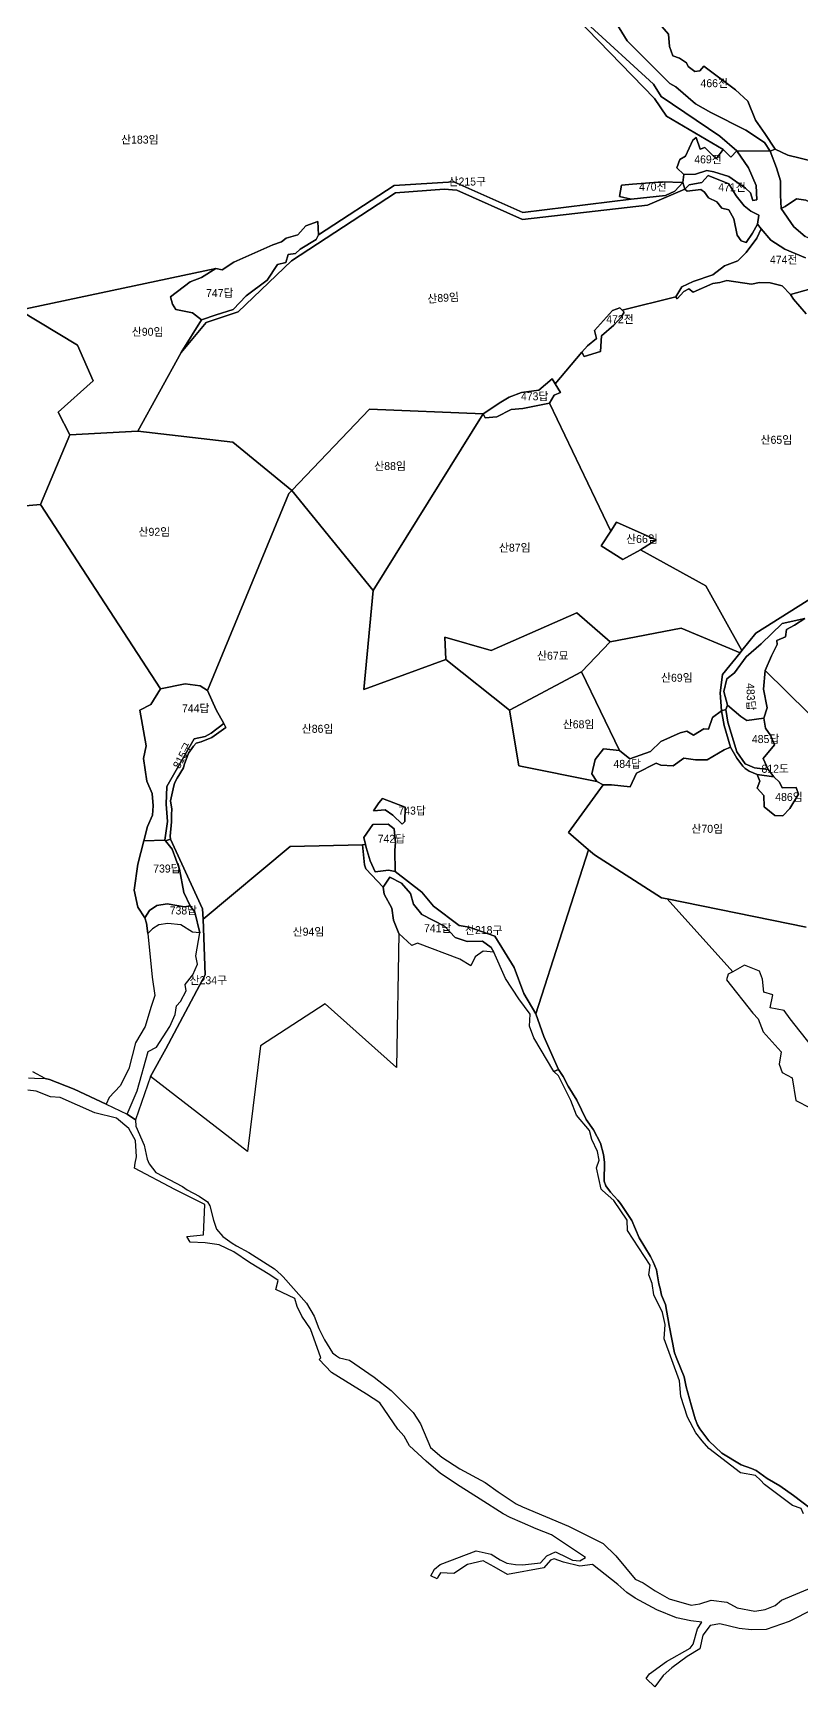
# Model space of a CAD drawing. Header units: metres. Extents: x 245462 to 249549, y 373212 to 377851.
# Drawn here: x 248250 to 248731, y 373755 to 374788 of the extents above; entities that cross this region are included whole.
import ezdxf

# ---------------------------------------------------------------- set-up
doc = ezdxf.new("R2010")
doc.units = ezdxf.units.M
doc.layers.add('00_지번', color=6, linetype='Continuous')
doc.layers.add('00_지적', color=6, linetype='Continuous')
doc.styles.get("Standard").update_dxf_attribs({"font": ''})
doc.styles.get('Standard').set_extended_font_data('Gulim')

msp = doc.modelspace()

# ---------------------------------------------------------------- linework, layer by layer
at = {"layer": '00_지적', "linetype": 'Continuous'}
for points in [[(248575.9, 374812.5), (248638.8, 374747.5), (248646.3, 374736.4), (248681.6, 374715.6), (248677.2, 374709.9), (248670.3, 374717), (248667.2, 374715.8), (248664.7, 374723.1), (248662.7, 374721.5), (248658.2, 374711.6), (248654.6, 374709.4), (248652.7, 374704.2), (248657.1, 374700), (248656.5, 374695.1), (248643.8, 374695.4), (248624.9, 374694.1), (248618.2, 374693.4), (248616.9, 374686.2), (248624.2, 374684.7), (248556.4, 374676.4), (248513.4, 374695.5), (248476, 374693.1), (248428.7, 374662.3), (248428.4, 374670.6), (248420.8, 374667.9), (248415.8, 374662.3), (248408.5, 374660.3), (248405.7, 374657.9), (248400.2, 374656), (248375.9, 374645.3), (248368.5, 374640.4), (248364.6, 374641.2), (248241.9, 374615.3)], [(248596.3, 374794.8), (248638.1, 374756.5), (248643, 374748.7), (248679.5, 374723.9), (248690.2, 374714.8), (248686.4, 374710.9), (248681.6, 374715.6), (248646.3, 374736.4), (248638.8, 374747.5), (248575.9, 374812.5)], [(248613.4, 374797.1), (248621.6, 374783.6), (248648.3, 374757), (248652.1, 374754.8), (248664.4, 374744.1), (248674, 374738.7), (248695.9, 374727.7), (248707.4, 374720), (248711, 374714.7), (248690.2, 374714.8), (248679.5, 374723.9), (248643, 374748.7), (248638.1, 374756.5), (248596.3, 374794.8)], [(248714.2, 374715.9), (248711, 374714.7), (248707.4, 374720), (248695.9, 374727.7), (248674, 374738.7), (248664.4, 374744.1), (248652.1, 374754.8), (248648.3, 374757), (248621.6, 374783.6), (248613.4, 374797.1)], [(248807.2, 374796.2), (248863.9, 374759.1), (248761.6, 374711.5), (248754.5, 374709.4), (248738.4, 374708.1), (248722, 374712.2), (248714.2, 374715.9), (248707.7, 374725.6), (248701.9, 374733.9), (248697, 374745.8), (248689.3, 374753), (248669.6, 374767.7), (248667, 374764.8), (248664, 374764.4), (248659.8, 374767.6), (248658.8, 374769.8), (248654.4, 374772.8), (248650.3, 374774.1), (248648.2, 374780.1), (248647.4, 374787.8), (248640.7, 374795.7)], [(248640.7, 374795.7), (248647.4, 374787.8), (248648.2, 374780.1), (248650.3, 374774.1), (248654.4, 374772.8), (248658.8, 374769.8), (248659.8, 374767.6), (248664, 374764.4), (248667, 374764.8), (248669.6, 374767.7), (248689.3, 374753), (248697, 374745.8), (248701.9, 374733.9), (248707.7, 374725.6), (248714.2, 374715.9)], [(248681.6, 374715.6), (248686.4, 374710.9), (248690.2, 374714.8), (248697.4, 374704.2), (248702.2, 374693.2), (248702.7, 374684.2), (248700.2, 374683.8), (248698.7, 374688.5), (248695.6, 374691.6), (248685.2, 374698.8), (248675.8, 374701.8), (248671.5, 374702.5), (248664.3, 374700.2), (248657.1, 374700), (248652.7, 374704.2), (248654.6, 374709.4), (248658.2, 374711.6), (248662.7, 374721.5), (248664.7, 374723.1), (248667.2, 374715.8), (248670.3, 374717), (248677.2, 374709.9), (248681.6, 374715.6)], [(248733.2, 374647.9), (248720.2, 374653.4), (248711.4, 374659.1), (248705.5, 374666), (248703.2, 374669), (248703.9, 374674.7), (248698.9, 374677.2), (248694.8, 374680.5), (248689.7, 374686.7), (248685.2, 374694.2), (248672.2, 374699.4), (248668.4, 374695.1), (248660.4, 374693.5), (248657.8, 374690.9), (248656.5, 374695.1), (248657.1, 374700), (248664.3, 374700.2), (248671.5, 374702.5), (248675.8, 374701.8), (248685.2, 374698.8), (248695.6, 374691.6), (248698.7, 374688.5), (248700.2, 374683.8), (248702.7, 374684.2), (248702.2, 374693.2), (248697.4, 374704.2), (248690.2, 374714.8), (248711, 374714.7)], [(248711, 374714.7), (248714.2, 374715.9), (248722, 374712.2), (248738.4, 374708.1), (248754.5, 374709.4), (248761.6, 374711.5), (248763.3, 374708.5), (248762.3, 374704.2), (248754.6, 374696.2), (248750.5, 374684.3), (248752.3, 374675.4), (248733.4, 374684.1), (248727.4, 374684.8), (248720.4, 374680), (248717.8, 374678.9), (248717.5, 374687.1), (248717.5, 374696), (248715, 374704.3), (248711, 374714.7)], [(248711, 374714.7), (248715, 374704.3), (248717.5, 374696), (248717.5, 374687.1), (248717.8, 374678.9), (248725.8, 374667.3), (248732.9, 374661.4)], [(248656.5, 374695.1), (248657.8, 374690.9), (248634.4, 374680.9), (248556.2, 374671.9), (248515.2, 374690.2), (248507.4, 374690.9), (248476.9, 374688.6), (248412, 374646), (248378.6, 374614.2), (248358.6, 374607.5), (248342.9, 374588.8), (248355.7, 374609.2), (248364.9, 374612.4), (248375.4, 374615.6), (248383.6, 374624.2), (248396.8, 374634), (248403.2, 374643.7), (248408.3, 374645), (248409.9, 374650.1), (248414.4, 374650.7), (248417.3, 374653.4), (248427.4, 374659.4), (248428.7, 374662.3), (248476, 374693.1), (248513.4, 374695.5), (248556.4, 374676.4), (248624.2, 374684.7), (248645.6, 374687), (248651.5, 374689.7), (248656.5, 374695.1)], [(248656.5, 374695.1), (248651.5, 374689.7), (248645.6, 374687), (248624.2, 374684.7), (248616.9, 374686.2), (248618.2, 374693.4), (248624.9, 374694.1), (248643.8, 374695.4), (248656.5, 374695.1)], [(248657.8, 374690.9), (248660.4, 374693.5), (248668.4, 374695.1), (248672.2, 374699.4), (248685.2, 374694.2), (248689.7, 374686.7), (248694.8, 374680.5), (248698.9, 374677.2), (248703.9, 374674.7), (248703.2, 374669), (248699.9, 374663.3), (248696, 374657.5), (248693, 374658.6), (248690.5, 374662.1), (248688.3, 374672.4), (248685.2, 374677.9), (248680.8, 374679.1), (248677.6, 374682.9), (248672.4, 374685.5), (248669.9, 374689.1), (248667.8, 374690.6), (248659.2, 374689.7), (248657.8, 374690.9)], [(248703.2, 374669), (248705.5, 374666), (248702.7, 374660.2), (248696.1, 374651.3), (248690.9, 374646.1), (248682.5, 374643), (248675.3, 374637.4), (248663, 374633.2), (248655.8, 374629.9), (248652, 374623.6), (248618.5, 374615.2), (248617, 374616.8), (248612.6, 374615), (248601.2, 374602.6), (248602.4, 374597.5), (248596.8, 374592.9), (248593.3, 374589.1), (248576.7, 374569.3), (248574.8, 374572.4), (248566.5, 374565.2), (248555.7, 374563.9), (248548, 374560.8), (248542.8, 374557.7), (248531.6, 374550.4), (248460.7, 374553.4), (248412.2, 374502.6), (248375.2, 374532.8), (248315.8, 374539.7), (248342.9, 374588.8), (248358.6, 374607.5), (248378.6, 374614.2), (248412, 374646), (248476.9, 374688.6), (248507.4, 374690.9), (248515.2, 374690.2), (248556.2, 374671.9), (248634.4, 374680.9), (248657.8, 374690.9), (248659.2, 374689.7), (248667.8, 374690.6), (248669.9, 374689.1), (248672.4, 374685.5), (248677.6, 374682.9), (248680.8, 374679.1), (248685.2, 374677.9), (248688.3, 374672.4), (248690.5, 374662.1), (248693, 374658.6), (248696, 374657.5), (248699.9, 374663.3), (248703.2, 374669)], [(248752.3, 374675.4), (248751.6, 374662.1), (248750.7, 374656), (248742.4, 374656.9), (248732.9, 374661.4), (248725.8, 374667.3), (248717.8, 374678.9), (248720.4, 374680), (248727.4, 374684.8), (248733.4, 374684.1), (248752.3, 374675.4)], [(248428.7, 374662.3), (248427.4, 374659.4), (248417.3, 374653.4), (248414.4, 374650.7), (248409.9, 374650.1), (248408.3, 374645), (248403.2, 374643.7), (248396.8, 374634), (248383.6, 374624.2), (248375.4, 374615.6), (248364.9, 374612.4), (248355.7, 374609.2), (248350, 374613.6), (248339.7, 374615.6), (248337.6, 374619), (248336.3, 374623.6), (248348.6, 374632.9), (248355.7, 374635.7), (248364.6, 374641.2), (248368.5, 374640.4), (248375.9, 374645.3), (248400.2, 374656), (248405.7, 374657.9), (248408.5, 374660.3), (248415.8, 374662.3), (248420.8, 374667.9), (248428.4, 374670.6), (248428.7, 374662.3)], [(248736.4, 374628.7), (248723.7, 374625.1), (248718.5, 374630.5), (248711.1, 374632.4), (248704.3, 374632.5), (248699.4, 374631.5), (248684, 374633.8), (248679.5, 374632.5), (248675.3, 374631.9), (248662.9, 374626.6), (248660.1, 374628.5), (248657.1, 374627), (248653, 374622.3), (248652, 374623.6), (248655.8, 374629.9), (248663, 374633.2), (248675.3, 374637.4), (248682.5, 374643), (248690.9, 374646.1), (248696.1, 374651.3), (248702.7, 374660.2), (248705.5, 374666)], [(248705.5, 374666), (248711.4, 374659.1), (248720.2, 374653.4), (248733.2, 374647.9)], [(248364.6, 374641.2), (248355.7, 374635.7), (248348.6, 374632.9), (248336.3, 374623.6), (248337.6, 374619), (248339.7, 374615.6), (248350, 374613.6), (248355.7, 374609.2), (248342.9, 374588.8), (248315.8, 374539.7), (248273.4, 374537.4), (248266, 374551.5), (248287.9, 374571.1), (248278.1, 374593.3), (248241.9, 374615.3), (248364.6, 374641.2)], [(248652, 374623.6), (248653, 374622.3), (248657.1, 374627), (248660.1, 374628.5), (248662.9, 374626.6), (248675.3, 374631.9), (248679.5, 374632.5), (248684, 374633.8), (248699.4, 374631.5), (248704.3, 374632.5), (248711.1, 374632.4), (248718.5, 374630.5), (248723.7, 374625.1), (248725.7, 374622.1), (248733.5, 374612.9)], [(248770.2, 374456.3), (248702.1, 374413.4), (248693.3, 374402.6), (248670.8, 374442.9), (248629.9, 374465.6), (248639.8, 374471.7), (248614.9, 374482.8), (248611.5, 374477.2), (248573.2, 374557.1), (248576, 374562.1), (248580, 374563.8), (248576.7, 374569.3), (248593.3, 374589.1), (248594.7, 374586.4), (248605, 374589.4), (248605.6, 374599.2), (248613.3, 374605.9), (248618, 374610.9), (248619.7, 374614), (248618.5, 374615.2), (248652, 374623.6)], [(248733.5, 374612.9), (248725.7, 374622.1), (248723.7, 374625.1), (248736.4, 374628.7)], [(248241.9, 374615.3), (248278.1, 374593.3), (248287.9, 374571.1), (248266, 374551.5), (248273.4, 374537.4), (248255, 374493.9), (248147.7, 374484.4), (248144.6, 374494), (248132.2, 374550.2), (248241.9, 374615.3)], [(248593.3, 374589.1), (248596.8, 374592.9), (248602.4, 374597.5), (248601.2, 374602.6), (248612.6, 374615), (248617, 374616.8), (248618.5, 374615.2), (248619.7, 374614), (248618, 374610.9), (248613.3, 374605.9), (248605.6, 374599.2), (248605, 374589.4), (248594.7, 374586.4), (248593.3, 374589.1)], [(248576.7, 374569.3), (248580, 374563.8), (248576, 374562.1), (248573.2, 374557.1), (248556.4, 374553.9), (248549.2, 374553.1), (248540.2, 374548.7), (248532.9, 374547.9), (248531.6, 374550.4), (248542.8, 374557.7), (248548, 374560.8), (248555.7, 374563.9), (248566.5, 374565.2), (248574.8, 374572.4), (248576.7, 374569.3)], [(248531.6, 374550.4), (248462.9, 374440.1), (248412.2, 374502.6), (248460.7, 374553.4), (248531.6, 374550.4)], [(248573.2, 374557.1), (248611.5, 374477.2), (248605.4, 374467.9), (248618.9, 374459.4), (248629.9, 374465.6), (248670.8, 374442.9), (248693.3, 374402.6), (248692.2, 374401.2), (248655.4, 374416.5), (248611, 374408.1), (248590.3, 374426.2), (248536.7, 374402.6), (248507.7, 374410.9), (248508.3, 374396.9), (248457.2, 374378.3), (248462.9, 374440.1), (248531.6, 374550.4), (248532.9, 374547.9), (248540.2, 374548.7), (248549.2, 374553.1), (248556.4, 374553.9), (248573.2, 374557.1)], [(248273.4, 374537.4), (248315.8, 374539.7), (248375.2, 374532.8), (248412.2, 374502.6), (248410.2, 374500.6), (248359.4, 374377.5), (248354.9, 374380.5), (248345.4, 374381.7), (248330.1, 374378.6), (248255, 374493.9), (248273.4, 374537.4)], [(248412.2, 374502.6), (248462.9, 374440.1), (248457.2, 374378.3), (248508.3, 374396.9), (248548.2, 374365.4), (248553.9, 374330.6), (248602.8, 374320.8), (248606.6, 374318.6), (248585.1, 374288.9), (248597.5, 374278), (248564.5, 374175.5), (248557.1, 374188.3), (248551.1, 374204.5), (248538.9, 374224), (248522.9, 374229.8), (248516.7, 374230.7), (248500.7, 374242.8), (248493.4, 374251.6), (248476.6, 374264.5), (248476.4, 374277.9), (248476.9, 374282.7), (248476, 374291.1), (248472.4, 374294.1), (248462.8, 374293.8), (248457.2, 374285.8), (248458.2, 374281.3), (248456.2, 374281.2), (248411.1, 374280.2), (248356.7, 374234.6), (248356.2, 374241.2), (248336.2, 374284.6), (248336.1, 374286.5), (248337, 374295.5), (248336.9, 374300.2), (248337.1, 374303.5), (248336.2, 374308.7), (248337.9, 374316.1), (248338.8, 374319.7), (248340.4, 374322.8), (248344.4, 374329.2), (248344.8, 374331.1), (248347.6, 374338.4), (248350.7, 374342.9), (248352.4, 374344.7), (248355.4, 374345.6), (248362.1, 374348.2), (248370.8, 374354.4), (248369.6, 374356.9), (248364.8, 374365.5), (248359.4, 374377.5), (248410.2, 374500.6), (248412.2, 374502.6)], [(248147.7, 374484.4), (248255, 374493.9), (248330.1, 374378.6), (248324, 374368.8), (248317.2, 374365.4), (248321.1, 374343), (248319.4, 374335), (248321.6, 374320.9), (248324.8, 374313.3), (248325.4, 374305.6), (248325.1, 374299.7), (248321.9, 374292.6), (248319.7, 374283.6), (248315.8, 374269), (248313.5, 374252.9), (248315.8, 374242.2), (248320.3, 374235.6), (248321.2, 374232.1), (248322.2, 374225.8), (248324.9, 374198.5), (248326.4, 374187.1), (248324.1, 374179.4), (248320.5, 374167.6), (248314.4, 374157.4), (248310.2, 374141.2), (248304.9, 374130.5), (248298, 374123.3), (248296, 374119.1), (248276.1, 374128.4), (248260.6, 374134.5), (248258, 374135.1), (248250.2, 374139.2)], [(248611.5, 374477.2), (248614.9, 374482.8), (248639.8, 374471.7), (248629.9, 374465.6), (248618.9, 374459.4), (248605.4, 374467.9), (248611.5, 374477.2)], [(248732.7, 374422.6), (248718.6, 374419.5), (248705.3, 374406.8), (248696, 374398.7), (248688.7, 374388.7), (248684, 374384.8), (248682, 374377), (248684.4, 374368.4), (248683.4, 374365.8), (248680.6, 374364.9), (248679.8, 374376.2), (248681.2, 374387.5), (248692.2, 374401.2), (248693.3, 374402.6), (248702.1, 374413.4), (248770.2, 374456.3)], [(248508.3, 374396.9), (248507.7, 374410.9), (248536.7, 374402.6), (248590.3, 374426.2), (248611, 374408.1), (248593.2, 374389.3), (248548.2, 374365.4), (248508.3, 374396.9)], [(248692.2, 374401.2), (248681.2, 374387.5), (248679.8, 374376.2), (248680.6, 374364.9), (248675, 374360.7), (248672.5, 374353.5), (248669.6, 374353.6), (248663.1, 374349.6), (248659, 374352.1), (248654.7, 374351.1), (248642.7, 374345.8), (248636.3, 374339.5), (248623.4, 374334.8), (248616.9, 374340), (248593.2, 374389.3), (248611, 374408.1), (248655.4, 374416.5), (248692.2, 374401.2)], [(248707.8, 374390), (248706.8, 374378.5), (248709.2, 374366.7), (248707, 374360.3), (248696.4, 374358.8), (248692.7, 374361.3), (248684.4, 374368.4), (248682, 374377), (248684, 374384.8), (248688.7, 374388.7), (248696, 374398.7), (248705.3, 374406.8), (248718.6, 374419.5), (248732.7, 374422.6), (248726.2, 374418.5), (248721.3, 374415.8), (248720.6, 374411.2), (248715.2, 374408.9), (248715.4, 374406.3), (248711.8, 374399.3), (248707.8, 374390)], [(248761.9, 374336.9), (248707.8, 374390), (248711.8, 374399.3), (248715.4, 374406.3), (248715.2, 374408.9), (248720.6, 374411.2), (248721.3, 374415.8), (248726.2, 374418.5), (248732.7, 374422.6)], [(248593.2, 374389.3), (248616.9, 374340), (248606.8, 374341.1), (248601.6, 374334.4), (248599.6, 374325.5), (248602.8, 374320.8), (248553.9, 374330.6), (248548.2, 374365.4), (248593.2, 374389.3)], [(248707, 374360.3), (248709.2, 374366.7), (248706.8, 374378.5), (248707.8, 374390), (248761.9, 374336.9)], [(248359.4, 374377.5), (248364.8, 374365.5), (248369.6, 374356.9), (248361.8, 374350.9), (248358, 374348.9), (248351.1, 374347.4), (248340.6, 374329.3), (248334.1, 374317.5), (248333.5, 374306.6), (248334.4, 374295.7), (248332.7, 374284.1), (248319.7, 374283.6), (248321.9, 374292.6), (248325.1, 374299.7), (248325.4, 374305.6), (248324.8, 374313.3), (248321.6, 374320.9), (248319.4, 374335), (248321.1, 374343), (248317.2, 374365.4), (248324, 374368.8), (248330.1, 374378.6), (248345.4, 374381.7), (248354.9, 374380.5), (248359.4, 374377.5)], [(248680.6, 374364.9), (248682.3, 374355.7), (248686.2, 374342.1), (248682.3, 374340.6), (248671.7, 374334.3), (248664.4, 374334.2), (248657.1, 374335.4), (248650.5, 374330.5), (248642.6, 374331), (248639.8, 374332.1), (248627.5, 374325.9), (248623.6, 374317.4), (248611.9, 374318.7), (248606.6, 374318.6), (248602.8, 374320.8), (248599.6, 374325.5), (248601.6, 374334.4), (248606.8, 374341.1), (248616.9, 374340), (248623.4, 374334.8), (248636.3, 374339.5), (248642.7, 374345.8), (248654.7, 374351.1), (248659, 374352.1), (248663.1, 374349.6), (248669.6, 374353.6), (248672.5, 374353.5), (248675, 374360.7), (248680.6, 374364.9)], [(248680.6, 374364.9), (248683.4, 374365.8), (248684.5, 374357.8), (248690.2, 374339.3), (248695.4, 374331.7), (248701.2, 374329.2), (248709.8, 374328.3), (248713.4, 374323.7), (248702.9, 374325.1), (248697.8, 374327.2), (248695.5, 374328.8), (248694, 374330.3), (248690.2, 374335.4), (248686.2, 374342.1), (248682.3, 374355.7), (248680.6, 374364.9)], [(248684.4, 374368.4), (248692.7, 374361.3), (248696.4, 374358.8), (248707, 374360.3), (248708.2, 374354), (248711.4, 374349.3), (248713.8, 374343.6), (248706.6, 374335), (248709.8, 374328.3), (248701.2, 374329.2), (248695.4, 374331.7), (248690.2, 374339.3), (248684.5, 374357.8), (248683.4, 374365.8), (248684.4, 374368.4)], [(248369.6, 374356.9), (248370.8, 374354.4), (248362.1, 374348.2), (248355.4, 374345.6), (248352.4, 374344.7), (248350.7, 374342.9), (248347.6, 374338.4), (248344.8, 374331.1), (248344.4, 374329.2), (248340.4, 374322.8), (248338.8, 374319.7), (248337.9, 374316.1), (248336.2, 374308.7), (248337.1, 374303.5), (248336.9, 374300.2), (248337, 374295.5), (248336.1, 374286.5), (248336.2, 374284.6), (248333.1, 374283.6), (248332.7, 374284.1), (248334.4, 374295.7), (248333.5, 374306.6), (248334.1, 374317.5), (248340.6, 374329.3), (248351.1, 374347.4), (248358, 374348.9), (248361.8, 374350.9), (248369.6, 374356.9)], [(248733.6, 374229.8), (248646.6, 374247.4), (248643.1, 374248.1), (248601.2, 374274.8), (248597.5, 374278), (248585.1, 374288.9), (248606.6, 374318.6), (248611.9, 374318.7), (248623.6, 374317.4), (248627.5, 374325.9), (248639.8, 374332.1), (248642.6, 374331), (248650.5, 374330.5), (248657.1, 374335.4), (248664.4, 374334.2), (248671.7, 374334.3), (248682.3, 374340.6), (248686.2, 374342.1), (248690.2, 374335.4), (248694, 374330.3), (248695.5, 374328.8), (248697.8, 374327.2), (248702.9, 374325.1), (248704.6, 374321), (248702.9, 374316.6), (248707.1, 374311.9), (248707.3, 374304.8), (248713.9, 374299.5), (248719, 374299.2), (248723.3, 374303.9), (248728.8, 374312.8), (248727.2, 374316.9), (248718.5, 374316.8), (248716.8, 374320.3), (248713.4, 374323.7), (248709.8, 374328.3), (248706.6, 374335), (248713.8, 374343.6), (248711.4, 374349.3), (248708.2, 374354), (248707, 374360.3)], [(248702.9, 374325.1), (248713.4, 374323.7), (248716.8, 374320.3), (248718.5, 374316.8), (248727.2, 374316.9), (248728.8, 374312.8), (248723.3, 374303.9), (248719, 374299.2), (248713.9, 374299.5), (248707.3, 374304.8), (248707.1, 374311.9), (248702.9, 374316.6), (248704.6, 374321), (248702.9, 374325.1)], [(248481, 374294), (248482.8, 374295.8), (248482.9, 374304.6), (248468.8, 374310.2), (248466.4, 374307.3), (248463.2, 374302.4), (248470.4, 374303.1), (248475.3, 374299.6), (248481, 374294)], [(248481, 374294), (248475.3, 374299.6), (248470.4, 374303.1), (248463.2, 374302.4), (248466.4, 374307.3), (248468.8, 374310.2), (248482.9, 374304.6), (248482.8, 374295.8), (248481, 374294)], [(248458.2, 374281.3), (248457.2, 374285.8), (248462.8, 374293.8), (248472.4, 374294.1), (248476, 374291.1), (248476.9, 374282.7), (248476.4, 374277.9), (248476.6, 374264.5), (248472.6, 374265.3), (248464.2, 374264.2), (248461.1, 374271.2), (248458.6, 374279.5), (248458.2, 374281.3)], [(248333.1, 374283.6), (248336.2, 374284.6), (248356.2, 374241.2), (248356.7, 374234.6), (248357.9, 374199.9), (248333.3, 374153.7), (248323.7, 374136.4), (248314.4, 374109.4), (248309.3, 374112.8), (248315.4, 374127.5), (248322.3, 374151.9), (248327.5, 374154.7), (248335.9, 374167.7), (248339.3, 374175.1), (248340.1, 374180.5), (248342.6, 374183.2), (248346.1, 374190), (248345.4, 374193.9), (248350.3, 374200), (248353.1, 374206.5), (248352.1, 374211.7), (248354.6, 374226.2), (248351.4, 374239.1), (248348.6, 374243), (248344.7, 374251.3), (248341.9, 374266), (248337.4, 374278.5), (248333.1, 374283.6)], [(248332.7, 374284.1), (248333.1, 374283.6), (248337.4, 374278.5), (248341.9, 374266), (248344.7, 374251.3), (248348.6, 374243), (248345.1, 374242.5), (248334.2, 374244.2), (248327.8, 374243.3), (248323.1, 374240.2), (248320.3, 374235.6), (248315.8, 374242.2), (248313.5, 374252.9), (248315.8, 374269), (248319.7, 374283.6), (248332.7, 374284.1)], [(248456.2, 374281.2), (248457.5, 374268.7), (248458.4, 374266.1), (248469.2, 374254.6), (248469.8, 374250.4), (248474.7, 374241.5), (248475.7, 374234), (248479, 374225.8), (248477.6, 374142), (248433, 374181.7), (248392.5, 374155.6), (248384.4, 374089.6), (248323.7, 374136.4), (248333.3, 374153.7), (248357.9, 374199.9), (248356.7, 374234.6), (248411.1, 374280.2), (248456.2, 374281.2)], [(248458.2, 374281.3), (248458.6, 374279.5), (248461.1, 374271.2), (248464.2, 374264.2), (248472.6, 374265.3), (248476.6, 374264.5), (248493.4, 374251.6), (248500.7, 374242.8), (248516.7, 374230.7), (248522.9, 374229.8), (248538.9, 374224), (248551.1, 374204.5), (248557.1, 374188.3), (248564.5, 374175.5), (248569.5, 374161.4), (248578.8, 374140.8), (248575.9, 374139.6), (248563.3, 374160.6), (248560.7, 374167.8), (248561, 374175.3), (248554, 374185), (248545.7, 374197.7), (248538.4, 374214), (248536.7, 374216.9), (248531.3, 374220.9), (248521.6, 374220.7), (248514.2, 374223.2), (248507.5, 374230.3), (248493.4, 374237.6), (248488.1, 374244), (248486.3, 374250.7), (248480.7, 374257.1), (248473.4, 374260.9), (248469.2, 374254.6), (248458.4, 374266.1), (248457.5, 374268.7), (248456.2, 374281.2), (248458.2, 374281.3)], [(248741.3, 373862.7), (248725.6, 373874.5), (248717.1, 373880.5), (248709.2, 373885.2), (248702.2, 373890.2), (248699.4, 373891.5), (248692.8, 373893.8), (248680.9, 373901.1), (248672.6, 373908.7), (248667, 373916.3), (248665.7, 373918.7), (248664.2, 373922.4), (248661.6, 373931.1), (248658.6, 373942.5), (248657.3, 373948.6), (248652.6, 373959.9), (248651.3, 373963.8), (248648, 373980.7), (248645.6, 373993.8), (248643.1, 373999.8), (248642.3, 374004), (248641.4, 374006.9), (248639.9, 374015.5), (248638, 374020.6), (248636.3, 374023.9), (248629.2, 374035.5), (248624.5, 374046.4), (248617.5, 374057.1), (248615.9, 374059.2), (248611.3, 374064.1), (248608.3, 374068), (248607.2, 374071), (248607.4, 374082.9), (248606.9, 374087.6), (248604.9, 374094.7), (248600.6, 374103.1), (248596.1, 374109.5), (248590.3, 374121.6), (248584.8, 374130.3), (248581.6, 374136.3), (248578.8, 374140.8), (248569.5, 374161.4), (248564.5, 374175.5), (248597.5, 374278), (248601.2, 374274.8), (248643.1, 374248.1), (248646.6, 374247.4)], [(248479, 374225.8), (248475.7, 374234), (248474.7, 374241.5), (248469.8, 374250.4), (248469.2, 374254.6), (248473.4, 374260.9), (248480.7, 374257.1), (248486.3, 374250.7), (248488.1, 374244), (248493.4, 374237.6), (248507.5, 374230.3), (248514.2, 374223.2), (248521.6, 374220.7), (248531.3, 374220.9), (248536.7, 374216.9), (248538.4, 374214), (248531.7, 374214.7), (248526.7, 374211.2), (248523.9, 374205.6), (248517.1, 374209.8), (248490.6, 374219.6), (248487.1, 374218.2), (248479, 374225.8)], [(248348.6, 374243), (248351.4, 374239.1), (248354.6, 374226.2), (248350, 374226.5), (248342.8, 374231.2), (248334.6, 374231.9), (248328.9, 374231.2), (248325, 374228.7), (248322.2, 374225.8), (248321.2, 374232.1), (248320.3, 374235.6), (248323.1, 374240.2), (248327.8, 374243.3), (248334.2, 374244.2), (248345.1, 374242.5), (248348.6, 374243)], [(248646.6, 374247.4), (248733.6, 374229.8)], [(248757.2, 374129.8), (248723.5, 374172.5), (248719.7, 374177.7), (248711.1, 374179.3), (248712.7, 374187.5), (248707, 374189.1), (248706.3, 374197.2), (248704.3, 374202.1), (248694.9, 374205.9), (248687.6, 374201.8), (248646.6, 374247.4)], [(248646.6, 374247.4), (248687.6, 374201.8), (248684.8, 374200.3), (248683.8, 374196.7), (248700.1, 374176), (248703.6, 374172.4), (248706.7, 374164.3), (248717.9, 374151.7), (248716.6, 374144.1), (248718.5, 374138.8), (248724.7, 374135.5), (248727.1, 374121.4), (248736.1, 374116.7)], [(248247.5, 374135.5), (248251.4, 374135.3), (248258, 374135.1), (248260.6, 374134.5), (248276.1, 374128.4), (248296, 374119.1), (248309.3, 374112.8), (248314.4, 374109.4), (248314.7, 374105.4), (248319.9, 374093.5), (248321.7, 374084.8), (248322.9, 374081.9), (248327.2, 374076.3), (248343.7, 374067.6), (248346.7, 374065.5), (248354.2, 374061.7), (248359.5, 374058), (248360.9, 374055.5), (248363.1, 374046.5), (248365.1, 374040.9), (248369, 374036.4), (248374.9, 374032.2), (248377.6, 374030.6), (248385.2, 374026.3), (248401.2, 374016.1), (248405.4, 374012.4), (248406.8, 374011.2), (248421.2, 373994.8), (248426, 373986.7), (248428.9, 373979), (248432.5, 373971.9), (248437.6, 373963.7), (248440, 373961.8), (248442, 373960.6), (248448.2, 373959.1), (248463.6, 373948.5), (248474.2, 373940.1), (248487.9, 373926.5), (248492.5, 373919.4), (248498.7, 373904.5), (248505.8, 373898.5), (248517.1, 373891.3), (248532.9, 373882.6), (248541, 373876.9), (248552.2, 373869.4), (248556.2, 373867.4), (248585.1, 373855.3), (248606.7, 373844.6), (248614.6, 373836.9), (248626.7, 373822.2), (248631.7, 373820), (248639.1, 373815), (248648, 373810), (248661.7, 373806.1), (248667.1, 373806.8), (248674.1, 373809.1), (248684, 373807.8), (248690.5, 373804.4), (248701.4, 373802.2), (248708, 373803.3), (248714.1, 373805.9), (248718.1, 373809.1), (248741, 373818.8)], [(248731.9, 373863.1), (248730.3, 373866.4), (248724.9, 373868.3), (248707.4, 373881.5), (248704.9, 373884.1), (248701.8, 373887.1), (248692.5, 373888.7), (248672.6, 373903.9), (248668.5, 373908.7), (248664.6, 373913.8), (248659.4, 373923.5), (248655.2, 373936.4), (248654.3, 373946.1), (248644.7, 373972.4), (248645.4, 373981.5), (248643.7, 373988.8), (248638.4, 373999.9), (248637.3, 374007.1), (248635.2, 374012.5), (248636, 374018.5), (248621.8, 374040.1), (248621.6, 374046.5), (248613.3, 374058.8), (248606.3, 374065.1), (248605.5, 374065.9), (248602.5, 374079.3), (248604.2, 374084), (248603.1, 374089.6), (248599.6, 374097.1), (248598.1, 374102.6), (248590, 374112.3), (248586.5, 374121.3), (248578.8, 374136.8), (248575.9, 374139.6), (248578.8, 374140.8), (248581.6, 374136.3), (248584.8, 374130.3), (248590.3, 374121.6), (248596.1, 374109.5), (248600.6, 374103.1), (248604.9, 374094.7), (248606.9, 374087.6), (248607.4, 374082.9), (248607.2, 374071), (248608.3, 374068), (248611.3, 374064.1), (248615.9, 374059.2), (248617.5, 374057.1), (248624.5, 374046.4), (248629.2, 374035.5), (248636.3, 374023.9), (248638, 374020.6), (248639.9, 374015.5), (248641.4, 374006.9), (248642.3, 374004), (248643.1, 373999.8), (248645.6, 373993.8), (248648, 373980.7), (248651.3, 373963.8), (248652.6, 373959.9), (248657.3, 373948.6), (248658.6, 373942.5), (248661.6, 373931.1), (248664.2, 373922.4), (248665.7, 373918.7), (248667, 373916.3), (248672.6, 373908.7), (248680.9, 373901.1), (248692.8, 373893.8), (248699.4, 373891.5), (248702.2, 373890.2), (248709.2, 373885.2), (248717.1, 373880.5), (248725.6, 373874.5), (248741.3, 373862.7)], [(248738, 373803.5), (248722.9, 373795.9), (248708.5, 373790.9), (248699.4, 373790.6), (248691.7, 373791.5), (248679.5, 373794.3), (248673.6, 373793.4), (248668.9, 373787.2), (248667.1, 373778.7), (248659.2, 373774), (248649.5, 373766.8), (248644.1, 373762), (248639, 373754.9), (248633.5, 373760.1), (248635.6, 373763.2), (248646.3, 373770.8), (248661.1, 373779.2), (248663, 373781.7), (248665.7, 373791.3), (248668.4, 373795.3), (248661.4, 373796.2), (248652.5, 373798.1), (248640.2, 373803.1), (248626.6, 373810.3), (248621.5, 373813.9), (248615.9, 373819), (248600, 373831.5), (248592, 373830.3), (248581.9, 373832.9), (248576, 373834.9), (248573.8, 373834.1), (248569.6, 373829.4), (248546.9, 373825.1), (248538.5, 373829.9), (248531.7, 373833.7), (248521.8, 373831.4), (248513.3, 373825.8), (248505, 373826.3), (248503.3, 373823.5), (248502.9, 373822.4), (248499, 373824.4), (248501.2, 373828.5), (248504.8, 373831.4), (248527.4, 373840), (248536.7, 373837.8), (248542.4, 373834.3), (248546.4, 373832.2), (248551.8, 373831.4), (248556.2, 373831.3), (248567.6, 373832.4), (248571.4, 373836.9), (248576.8, 373839.3), (248584.1, 373835.8), (248587.5, 373834.1), (248592, 373833.7), (248595.7, 373835.9), (248574.3, 373850), (248564.8, 373853.7), (248556.2, 373857.4), (248548.5, 373860.7), (248544.2, 373863.1), (248529.8, 373872.2), (248517.4, 373880.2), (248505, 373888.2), (248496, 373896), (248485.6, 373905.5), (248482.3, 373911.7), (248478.4, 373916.1), (248467.1, 373932.4), (248458.7, 373937.9), (248437, 373951.5), (248429.2, 373959.5), (248430.3, 373960.5), (248423.8, 373978.8), (248418.4, 373986.7), (248415.4, 373992.7), (248414, 373997.6), (248402.2, 374003.3), (248403.6, 374008.9), (248398.4, 374012.5), (248385.7, 374020.1), (248375.9, 374026.8), (248366.8, 374031.2), (248358, 374032.4), (248348.6, 374032.9), (248346.5, 374036.3), (248356.9, 374037.5), (248357.7, 374056.4), (248338.9, 374065.7), (248313.7, 374079), (248314.2, 374082.2), (248315.1, 374086.2), (248314.5, 374096.4), (248310.3, 374103.9), (248302.6, 374110.4), (248289, 374113.6), (248267.4, 374123.2), (248261.4, 374123.7), (248252.3, 374127.2), (248247.2, 374127.8)]]:
    msp.add_lwpolyline(points, dxfattribs=at)

# ---------------------------------------------------------------- texts
at = {"layer": '00_지번', "char_height": 5, "attachment_point": 7}
for s, insert in [('466전', (248667.5, 374754.2)), ('산183임', (248305.4, 374718.9)), ('469전', (248663.6, 374706.6)), ('산215구', (248510, 374692.6)), ('470전', (248629.1, 374689.5)), ('471전', (248678.6, 374689.2)), ('474전', (248710.9, 374643.9)), ('747답', (248358.5, 374623)), ('472전', (248608.6, 374606.7)), ('산90임', (248312.1, 374598.8)), ('473답', (248555.3, 374558.5)), ('산65임', (248705, 374531.3)), ('산88임', (248463.6, 374514.9)), ('산92임', (248316.3, 374473.8)), ('산87임', (248541.5, 374463.9)), ('산66임', (248621, 374469.3)), ('산67묘', (248565.3, 374396.4)), ('산69임', (248642.8, 374382.6)), ('744답', (248343.5, 374363.5)), ('산86임', (248418.3, 374350.7)), ('산68임', (248581.4, 374353.5)), ('485답', (248699.6, 374344.3)), ('484답', (248613.1, 374328.8)), ('812도', (248705.6, 374326.1)), ('486임', (248714.2, 374308.1)), ('743답', (248478.7, 374299.6)), ('산70임', (248661.8, 374288.2)), ('742답', (248465.8, 374282)), ('739답', (248325.5, 374263.4)), ('738답', (248335.8, 374237.2)), ('산94임', (248412.6, 374223.9)), ('741답', (248494.7, 374226.1)), ('산218구', (248520.3, 374224.8)), ('산234구', (248348.2, 374193.5))]:
    msp.add_mtext(s, dxfattribs=dict(at, insert=insert))
for s, insert, rotation in [('산89임', (248497, 374619.3), 4), ('483답', (248695.7, 374382.1), 272), ('815구', (248342.4, 374328), 62)]:
    msp.add_mtext(s, dxfattribs=dict(at, insert=insert, rotation=rotation))

doc.saveas('drawing.dxf')
